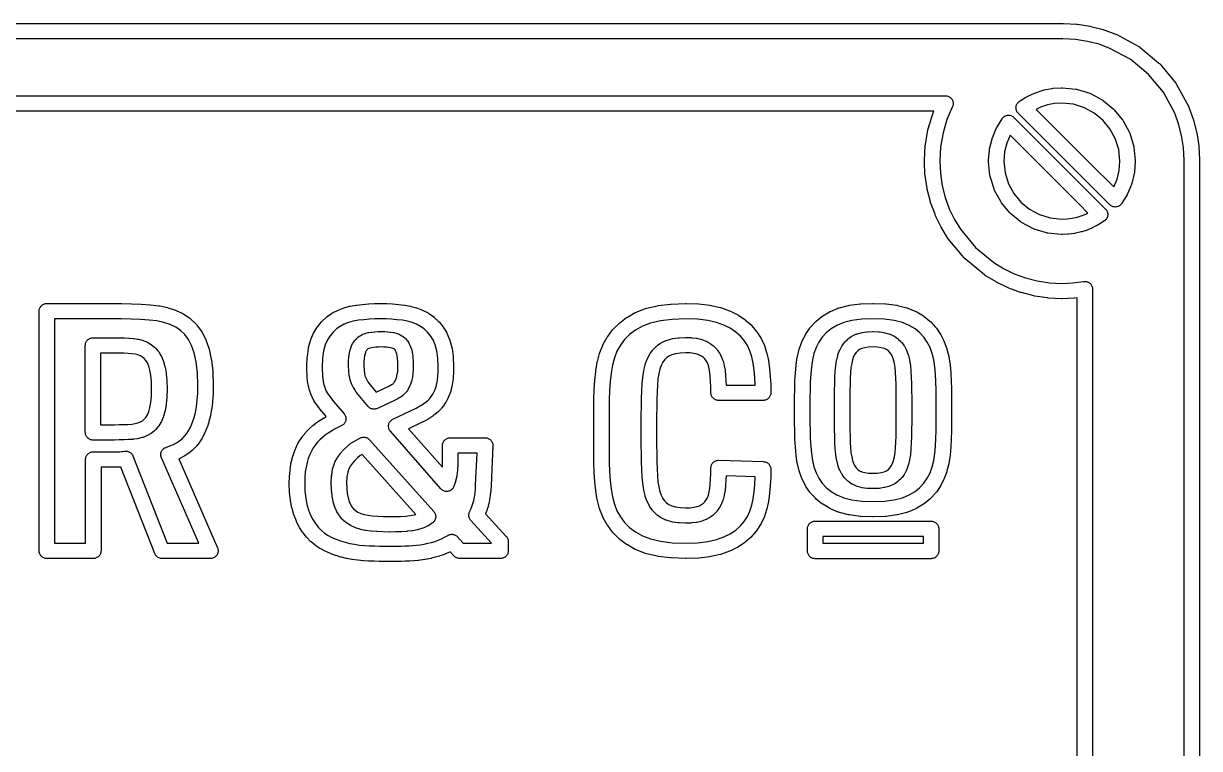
# Model space of a CAD drawing. Header units: millimetres. Extents: x 6 to 94, y 7.6 to 47.4.
# Drawn here: x 63.51 to 94, y 28.66 to 47.45 of the extents above; entities that cross this region are included whole.
import ezdxf

# ---------------------------------------------------------------- set-up
doc = ezdxf.new("R2010")
doc.units = ezdxf.units.MM

msp = doc.modelspace()

# ---------------------------------------------------------------- linework, layer by layer
for points in [[(9.537, 47.446), (90.463, 47.446), (90.473, 47.446), (90.814, 47.429), (90.834, 47.427), (91.166, 47.376), (91.185, 47.372), (91.505, 47.29), (91.505, 47.29), (91.524, 47.284), (91.831, 47.172), (91.857, 47.16), (92.424, 46.852), (92.441, 46.842), (92.456, 46.831), (92.95, 46.423), (92.964, 46.41), (92.977, 46.396), (93.384, 45.902), (93.396, 45.887), (93.406, 45.87), (93.714, 45.303), (93.726, 45.277), (93.838, 44.97), (93.844, 44.951), (93.926, 44.631), (93.93, 44.612), (93.98, 44.28), (93.983, 44.26), (94, 43.919), (94, 43.909), (94, 11.091)], [(93.602, 11.096), (93.602, 43.904), (93.585, 44.23), (93.538, 44.542), (93.46, 44.843), (93.357, 45.126), (93.065, 45.664), (92.682, 46.128), (92.217, 46.511), (91.68, 46.803), (91.396, 46.907), (91.096, 46.984), (90.784, 47.031), (90.458, 47.048), (9.542, 47.048)], [(12.585, 45.574), (87.415, 45.574), (87.435, 45.573), (87.454, 45.57), (87.474, 45.565), (87.492, 45.558), (87.51, 45.55), (87.527, 45.54), (87.542, 45.528), (87.557, 45.515), (87.57, 45.5), (87.582, 45.484), (87.592, 45.467), (87.6, 45.449), (87.606, 45.431), (87.611, 45.412), (87.614, 45.392), (87.614, 45.373), (87.613, 45.353), (87.61, 45.333), (87.605, 45.314), (87.598, 45.296), (87.454, 44.959), (87.351, 44.614), (87.287, 44.254), (87.265, 43.879), (87.282, 43.556), (87.33, 43.241), (87.408, 42.938), (87.514, 42.647), (87.648, 42.37), (87.804, 42.113), (88.194, 41.64), (88.666, 41.25), (88.923, 41.094), (89.2, 40.96), (89.491, 40.854), (89.794, 40.776), (90.109, 40.728), (90.436, 40.711), (90.575, 40.714), (90.716, 40.724), (90.855, 40.739), (90.996, 40.762), (91.015, 40.764), (91.034, 40.764), (91.053, 40.763), (91.072, 40.759), (91.09, 40.754), (91.108, 40.747), (91.125, 40.739), (91.142, 40.729), (91.157, 40.717), (91.171, 40.704), (91.183, 40.689), (91.194, 40.674), (91.204, 40.657), (91.212, 40.64), (91.218, 40.622), (91.223, 40.603), (91.226, 40.584), (91.227, 40.565), (91.227, 14.435)], [(90.828, 14.664), (90.828, 40.336), (90.756, 40.328), (90.747, 40.327), (90.598, 40.317), (90.589, 40.316), (90.437, 40.313), (90.423, 40.313), (90.079, 40.331), (90.059, 40.333), (89.724, 40.384), (89.705, 40.388), (89.382, 40.471), (89.363, 40.477), (89.054, 40.59), (89.036, 40.597), (88.742, 40.739), (88.725, 40.748), (88.447, 40.917), (88.424, 40.934), (87.925, 41.345), (87.911, 41.358), (87.899, 41.372), (87.487, 41.87), (87.471, 41.894), (87.302, 42.171), (87.293, 42.188), (87.151, 42.483), (87.144, 42.501), (87.03, 42.81), (87.024, 42.829), (86.941, 43.152), (86.938, 43.171), (86.886, 43.506), (86.884, 43.526), (86.867, 43.87), (86.867, 43.892), (86.89, 44.288), (86.893, 44.311), (86.961, 44.694), (86.966, 44.717), (87.075, 45.083), (87.083, 45.105), (87.113, 45.175), (12.887, 45.175)]]:
    msp.add_lwpolyline(points)
for points in [[(92.236, 43.274), (92.135, 43.033), (92.128, 43.02), (92.121, 43.006), (91.986, 42.786), (91.975, 42.769), (91.962, 42.754), (91.948, 42.74), (91.932, 42.728), (91.915, 42.717), (91.897, 42.708), (91.879, 42.7), (91.86, 42.695), (91.84, 42.692), (91.82, 42.69), (91.8, 42.691), (91.78, 42.694), (91.761, 42.698), (91.742, 42.705), (91.724, 42.713), (91.706, 42.723), (91.69, 42.735), (91.675, 42.749), (90.887, 43.537), (89.301, 45.122), (89.288, 45.136), (89.277, 45.151), (89.267, 45.168), (89.259, 45.185), (89.252, 45.204), (89.247, 45.222), (89.244, 45.241), (89.243, 45.261), (89.244, 45.28), (89.247, 45.299), (89.251, 45.318), (89.257, 45.336), (89.265, 45.354), (89.275, 45.37), (89.286, 45.386), (89.299, 45.401), (89.313, 45.414), (89.328, 45.426), (89.371, 45.456), (89.377, 45.46), (89.421, 45.488), (89.426, 45.491), (89.471, 45.518), (89.475, 45.521), (89.52, 45.547), (89.535, 45.555), (89.723, 45.643), (89.745, 45.652), (89.945, 45.717), (89.969, 45.724), (90.178, 45.764), (90.203, 45.768), (90.42, 45.782), (90.436, 45.782), (90.453, 45.781), (90.796, 45.746), (90.816, 45.743), (90.835, 45.738), (91.155, 45.639), (91.173, 45.632), (91.191, 45.624), (91.48, 45.467), (91.496, 45.457), (91.512, 45.445), (91.764, 45.237), (91.778, 45.224), (91.791, 45.21), (91.999, 44.958), (92.01, 44.943), (92.02, 44.926), (92.178, 44.637), (92.186, 44.62), (92.193, 44.601), (92.292, 44.282), (92.297, 44.263), (92.3, 44.243), (92.335, 43.9), (92.336, 43.882), (92.335, 43.864), (92.313, 43.593), (92.312, 43.577), (92.308, 43.561), (92.245, 43.304), (92.241, 43.289), (92.236, 43.274)], [(91.906, 44.183), (91.818, 44.464), (91.68, 44.719), (91.496, 44.942), (91.273, 45.126), (91.018, 45.265), (90.736, 45.352), (90.429, 45.383), (90.241, 45.371), (90.057, 45.335), (89.881, 45.277), (89.764, 45.222), (91.168, 43.819), (91.777, 43.21), (91.862, 43.414), (91.918, 43.641), (91.937, 43.878), (91.906, 44.183)], [(91.607, 42.573), (91.614, 42.555), (91.619, 42.536), (91.622, 42.517), (91.623, 42.497), (91.622, 42.478), (91.619, 42.458), (91.614, 42.44), (91.608, 42.421), (91.599, 42.404), (91.589, 42.387), (91.578, 42.371), (91.565, 42.357), (91.551, 42.343), (91.535, 42.332), (91.442, 42.269), (91.431, 42.262), (91.334, 42.205), (91.322, 42.199), (91.221, 42.149), (91.208, 42.143), (91.104, 42.1), (91.089, 42.094), (90.947, 42.048), (90.931, 42.044), (90.784, 42.01), (90.767, 42.007), (90.615, 41.986), (90.597, 41.984), (90.442, 41.977), (90.413, 41.978), (90.07, 42.013), (90.05, 42.016), (90.031, 42.021), (89.712, 42.12), (89.693, 42.127), (89.676, 42.135), (89.387, 42.293), (89.37, 42.303), (89.355, 42.314), (89.103, 42.522), (89.089, 42.535), (89.076, 42.549), (88.868, 42.801), (88.856, 42.817), (88.846, 42.833), (88.689, 43.122), (88.681, 43.14), (88.674, 43.158), (88.575, 43.478), (88.57, 43.497), (88.567, 43.517), (88.532, 43.86), (88.531, 43.878), (88.532, 43.896), (88.553, 44.167), (88.555, 44.183), (88.558, 44.199), (88.622, 44.457), (88.626, 44.471), (88.631, 44.486), (88.732, 44.727), (88.738, 44.741), (88.746, 44.754), (88.881, 44.975), (88.892, 44.991), (88.905, 45.006), (88.919, 45.02), (88.935, 45.033), (88.952, 45.044), (88.969, 45.053), (88.988, 45.06), (89.007, 45.065), (89.027, 45.068), (89.047, 45.07), (89.067, 45.069), (89.087, 45.067), (89.106, 45.062), (89.125, 45.055), (89.143, 45.047), (89.16, 45.037), (89.177, 45.025), (89.191, 45.012), (91.168, 43.034), (91.564, 42.638), (91.577, 42.623), (91.589, 42.607), (91.599, 42.591), (91.607, 42.573)], [(89.187, 43.04), (89.371, 42.817), (89.594, 42.633), (89.849, 42.495), (90.13, 42.407), (90.438, 42.376), (90.57, 42.382), (90.703, 42.4), (90.833, 42.43), (90.959, 42.471), (91.05, 42.509), (91.104, 42.535), (90.887, 42.752), (89.09, 44.55), (89.005, 44.347), (88.949, 44.12), (88.93, 43.882), (88.961, 43.577), (89.048, 43.295), (89.187, 43.04)], [(65.522, 33.779), (65.521, 33.76), (65.518, 33.741), (65.513, 33.722), (65.507, 33.703), (65.498, 33.686), (65.488, 33.669), (65.476, 33.653), (65.463, 33.639), (65.449, 33.626), (65.433, 33.614), (65.416, 33.604), (65.399, 33.595), (65.38, 33.589), (65.361, 33.584), (65.342, 33.581), (65.323, 33.58), (64.117, 33.58), (64.097, 33.581), (64.078, 33.584), (64.059, 33.589), (64.041, 33.595), (64.023, 33.604), (64.006, 33.614), (63.991, 33.626), (63.976, 33.639), (63.963, 33.653), (63.951, 33.669), (63.941, 33.686), (63.933, 33.703), (63.926, 33.722), (63.922, 33.741), (63.919, 33.76), (63.918, 33.779), (63.918, 39.991), (63.919, 40.01), (63.922, 40.03), (63.926, 40.049), (63.933, 40.067), (63.941, 40.085), (63.951, 40.101), (63.963, 40.117), (63.976, 40.132), (63.991, 40.145), (64.006, 40.156), (64.023, 40.166), (64.041, 40.175), (64.059, 40.181), (64.078, 40.186), (64.097, 40.189), (64.117, 40.19), (65.778, 40.19), (65.779, 40.19), (66.051, 40.188), (66.054, 40.188), (66.313, 40.182), (66.316, 40.182), (66.561, 40.172), (66.565, 40.172), (66.797, 40.158), (66.808, 40.157), (67.025, 40.133), (67.044, 40.13), (67.245, 40.087), (67.266, 40.081), (67.451, 40.02), (67.474, 40.011), (67.642, 39.931), (67.655, 39.924), (67.668, 39.916), (67.82, 39.814), (67.833, 39.804), (67.846, 39.792), (67.98, 39.664), (67.991, 39.652), (68.001, 39.639), (68.117, 39.484), (68.132, 39.459), (68.23, 39.277), (68.236, 39.264), (68.242, 39.25), (68.319, 39.034), (68.326, 39.009), (68.382, 38.75), (68.385, 38.73), (68.418, 38.43), (68.419, 38.414), (68.43, 38.072), (68.43, 38.061), (68.426, 37.852), (68.426, 37.843), (68.413, 37.65), (68.412, 37.639), (68.391, 37.462), (68.389, 37.449), (68.36, 37.288), (68.357, 37.276), (68.32, 37.128), (68.316, 37.116), (68.272, 36.98), (68.267, 36.966), (68.216, 36.842), (68.209, 36.827), (68.151, 36.714), (68.142, 36.698), (68.077, 36.597), (68.066, 36.58), (67.994, 36.491), (67.979, 36.474), (67.901, 36.395), (67.884, 36.38), (67.799, 36.312), (67.782, 36.3), (67.691, 36.242), (67.677, 36.233), (67.579, 36.181), (67.565, 36.175), (67.536, 36.162), (68.54, 33.859), (68.547, 33.841), (68.552, 33.822), (68.556, 33.802), (68.557, 33.782), (68.556, 33.763), (68.554, 33.743), (68.549, 33.724), (68.543, 33.705), (68.534, 33.687), (68.524, 33.67), (68.513, 33.654), (68.5, 33.64), (68.485, 33.626), (68.469, 33.614), (68.453, 33.604), (68.435, 33.596), (68.416, 33.589), (68.397, 33.584), (68.378, 33.581), (68.358, 33.58), (67.102, 33.58), (67.082, 33.581), (67.062, 33.584), (67.043, 33.589), (67.024, 33.596), (67.006, 33.605), (66.989, 33.615), (66.974, 33.627), (66.959, 33.64), (66.946, 33.655), (66.934, 33.671), (66.924, 33.689), (66.916, 33.707), (66.036, 35.951), (66.035, 35.951), (66.026, 35.951), (65.976, 35.95), (65.972, 35.949), (65.522, 35.949), (65.522, 33.779)], [(71.188, 37.469), (71.141, 37.531), (71.138, 37.535), (71.095, 37.594), (71.09, 37.601), (71.052, 37.659), (71.045, 37.671), (71.012, 37.729), (71.006, 37.742), (70.978, 37.802), (70.972, 37.815), (70.949, 37.876), (70.944, 37.888), (70.925, 37.95), (70.922, 37.961), (70.906, 38.026), (70.903, 38.036), (70.89, 38.103), (70.888, 38.113), (70.878, 38.182), (70.877, 38.19), (70.87, 38.264), (70.869, 38.272), (70.864, 38.353), (70.864, 38.359), (70.861, 38.448), (70.86, 38.453), (70.859, 38.55), (70.86, 38.561), (70.869, 38.797), (70.871, 38.816), (70.9, 39.026), (70.905, 39.05), (70.954, 39.233), (70.958, 39.247), (70.964, 39.261), (71.032, 39.417), (71.046, 39.443), (71.129, 39.577), (71.144, 39.597), (71.238, 39.713), (71.257, 39.733), (71.362, 39.831), (71.385, 39.849), (71.501, 39.931), (71.523, 39.944), (71.649, 40.009), (71.668, 40.018), (71.803, 40.071), (71.822, 40.077), (71.964, 40.117), (71.983, 40.121), (72.133, 40.147), (72.145, 40.149), (72.298, 40.166), (72.304, 40.167), (72.456, 40.179), (72.462, 40.18), (72.612, 40.187), (72.618, 40.187), (72.767, 40.19), (72.773, 40.19), (72.921, 40.187), (72.928, 40.187), (73.076, 40.18), (73.083, 40.179), (73.231, 40.167), (73.238, 40.166), (73.387, 40.149), (73.4, 40.147), (73.546, 40.121), (73.565, 40.116), (73.704, 40.077), (73.723, 40.071), (73.856, 40.018), (73.875, 40.009), (74.001, 39.944), (74.022, 39.931), (74.139, 39.849), (74.161, 39.831), (74.266, 39.733), (74.285, 39.713), (74.38, 39.597), (74.394, 39.577), (74.478, 39.443), (74.491, 39.417), (74.559, 39.261), (74.565, 39.247), (74.569, 39.233), (74.618, 39.05), (74.623, 39.026), (74.652, 38.816), (74.654, 38.797), (74.664, 38.561), (74.664, 38.549), (74.661, 38.413), (74.661, 38.405), (74.653, 38.28), (74.652, 38.27), (74.639, 38.156), (74.637, 38.144), (74.619, 38.04), (74.616, 38.026), (74.592, 37.931), (74.587, 37.916), (74.558, 37.827), (74.552, 37.811), (74.516, 37.729), (74.508, 37.713), (74.467, 37.637), (74.457, 37.622), (74.411, 37.552), (74.401, 37.538), (74.349, 37.474), (74.338, 37.461), (74.282, 37.402), (74.269, 37.39), (74.208, 37.337), (74.197, 37.328), (74.131, 37.278), (74.122, 37.272), (74.051, 37.224), (74.043, 37.219), (73.967, 37.173), (73.959, 37.168), (73.877, 37.124), (73.867, 37.119), (73.498, 36.942), (74.371, 35.946), (74.375, 36.039), (74.375, 36.509), (74.376, 36.529), (74.379, 36.548), (74.384, 36.567), (74.39, 36.585), (74.399, 36.603), (74.409, 36.62), (74.42, 36.635), (74.434, 36.65), (74.448, 36.663), (74.464, 36.675), (74.48, 36.685), (74.498, 36.693), (74.517, 36.7), (74.535, 36.704), (74.555, 36.707), (74.574, 36.708), (75.485, 36.708), (75.504, 36.707), (75.523, 36.705), (75.541, 36.7), (75.559, 36.694), (75.576, 36.686), (75.593, 36.676), (75.608, 36.665), (75.622, 36.653), (75.635, 36.639), (75.647, 36.624), (75.657, 36.608), (75.666, 36.592), (75.673, 36.574), (75.678, 36.556), (75.682, 36.537), (75.684, 36.518), (75.684, 36.499), (75.633, 35.473), (75.633, 35.472), (75.627, 35.349), (75.626, 35.34), (75.614, 35.225), (75.613, 35.215), (75.597, 35.109), (75.595, 35.097), (75.574, 34.999), (75.572, 34.988), (75.547, 34.896), (75.543, 34.886), (75.515, 34.799), (75.511, 34.788), (75.492, 34.74), (76.028, 34.152), (76.04, 34.138), (76.05, 34.123), (76.059, 34.107), (76.067, 34.09), (76.073, 34.073), (76.077, 34.055), (76.079, 34.037), (76.08, 34.018), (76.08, 33.782), (76.079, 33.762), (76.076, 33.743), (76.072, 33.724), (76.065, 33.705), (76.057, 33.688), (76.047, 33.671), (76.035, 33.655), (76.022, 33.641), (76.007, 33.628), (75.992, 33.616), (75.975, 33.606), (75.957, 33.598), (75.939, 33.591), (75.92, 33.586), (75.901, 33.583), (75.881, 33.582), (74.819, 33.582), (74.8, 33.583), (74.782, 33.586), (74.764, 33.59), (74.746, 33.596), (74.729, 33.604), (74.713, 33.613), (74.697, 33.624), (74.683, 33.636), (74.67, 33.649), (74.575, 33.757), (74.525, 33.731), (74.512, 33.726), (74.417, 33.685), (74.404, 33.68), (74.307, 33.646), (74.296, 33.643), (74.197, 33.614), (74.189, 33.612), (74.087, 33.587), (74.08, 33.585), (73.977, 33.564), (73.969, 33.563), (73.865, 33.546), (73.858, 33.545), (73.752, 33.531), (73.746, 33.53), (73.64, 33.52), (73.634, 33.519), (73.527, 33.512), (73.521, 33.512), (73.414, 33.508), (73.41, 33.508), (73.303, 33.506), (73.302, 33.506), (73.197, 33.505), (73.196, 33.505), (73.093, 33.504), (73.092, 33.504), (72.99, 33.504), (72.988, 33.504), (72.864, 33.504), (72.863, 33.504), (72.735, 33.506), (72.733, 33.506), (72.602, 33.509), (72.6, 33.509), (72.465, 33.512), (72.46, 33.513), (72.323, 33.52), (72.315, 33.521), (72.179, 33.534), (72.17, 33.535), (72.036, 33.555), (72.027, 33.556), (71.894, 33.582), (71.884, 33.584), (71.753, 33.615), (71.743, 33.618), (71.615, 33.657), (71.604, 33.66), (71.48, 33.705), (71.469, 33.709), (71.348, 33.76), (71.333, 33.767), (71.217, 33.828), (71.198, 33.839), (71.089, 33.912), (71.072, 33.925), (70.97, 34.01), (70.955, 34.024), (70.861, 34.121), (70.847, 34.136), (70.761, 34.246), (70.749, 34.262), (70.672, 34.384), (70.663, 34.401), (70.594, 34.535), (70.587, 34.551), (70.528, 34.698), (70.522, 34.716), (70.474, 34.878), (70.469, 34.898), (70.435, 35.077), (70.433, 35.094), (70.412, 35.291), (70.411, 35.306), (70.404, 35.52), (70.404, 35.532), (70.408, 35.697), (70.409, 35.708), (70.422, 35.862), (70.423, 35.875), (70.444, 36.017), (70.447, 36.032), (70.476, 36.163), (70.48, 36.177), (70.517, 36.298), (70.522, 36.311), (70.565, 36.424), (70.571, 36.438), (70.62, 36.542), (70.628, 36.557), (70.684, 36.653), (70.693, 36.666), (70.754, 36.755), (70.763, 36.767), (70.83, 36.85), (70.841, 36.861), (70.913, 36.937), (70.924, 36.948), (71.002, 37.017), (71.011, 37.025), (71.093, 37.089), (71.1, 37.095), (71.185, 37.155), (71.192, 37.16), (71.28, 37.218), (71.287, 37.222), (71.357, 37.264), (71.304, 37.326), (71.301, 37.329), (71.245, 37.398), (71.242, 37.401), (71.19, 37.466), (71.188, 37.469)], [(79.962, 35.572), (79.984, 35.436), (80.012, 35.319), (80.047, 35.22), (80.087, 35.14), (80.133, 35.075), (80.186, 35.022), (80.246, 34.979), (80.32, 34.944), (80.416, 34.917), (80.537, 34.899), (80.682, 34.893), (80.794, 34.897), (80.892, 34.909), (80.974, 34.927), (81.04, 34.95), (81.094, 34.978), (81.139, 35.011), (81.178, 35.05), (81.211, 35.097), (81.242, 35.154), (81.268, 35.224), (81.29, 35.306), (81.306, 35.402), (81.318, 35.515), (81.327, 35.641), (81.332, 35.778), (81.334, 35.93), (81.335, 35.95), (81.338, 35.969), (81.343, 35.988), (81.35, 36.007), (81.359, 36.024), (81.369, 36.041), (81.381, 36.057), (81.395, 36.071), (81.41, 36.084), (81.426, 36.096), (81.443, 36.105), (81.461, 36.113), (81.48, 36.12), (81.499, 36.124), (81.519, 36.126), (81.539, 36.127), (82.694, 36.092), (82.713, 36.09), (82.732, 36.087), (82.751, 36.082), (82.769, 36.075), (82.786, 36.066), (82.803, 36.056), (82.818, 36.044), (82.832, 36.03), (82.845, 36.016), (82.856, 36), (82.865, 35.983), (82.873, 35.965), (82.88, 35.947), (82.884, 35.928), (82.886, 35.909), (82.887, 35.889), (82.883, 35.684), (82.883, 35.677), (82.872, 35.475), (82.871, 35.468), (82.853, 35.27), (82.852, 35.263), (82.826, 35.069), (82.824, 35.054), (82.785, 34.868), (82.779, 34.846), (82.721, 34.672), (82.712, 34.65), (82.635, 34.487), (82.623, 34.465), (82.527, 34.315), (82.511, 34.293), (82.394, 34.156), (82.374, 34.135), (82.233, 34.012), (82.213, 33.996), (82.049, 33.886), (82.029, 33.874), (81.843, 33.779), (81.819, 33.769), (81.604, 33.692), (81.579, 33.685), (81.329, 33.629), (81.309, 33.626), (81.024, 33.593), (81.008, 33.592), (80.688, 33.58), (80.674, 33.58), (80.307, 33.594), (80.29, 33.595), (79.967, 33.635), (79.945, 33.638), (79.664, 33.705), (79.638, 33.713), (79.399, 33.805), (79.374, 33.817), (79.17, 33.931), (79.149, 33.945), (78.972, 34.077), (78.95, 34.095), (78.801, 34.244), (78.79, 34.255), (78.781, 34.267), (78.658, 34.433), (78.643, 34.456), (78.544, 34.637), (78.534, 34.659), (78.456, 34.854), (78.449, 34.875), (78.392, 35.084), (78.387, 35.105), (78.351, 35.326), (78.35, 35.339), (78.328, 35.57), (78.327, 35.576), (78.311, 35.813), (78.311, 35.818), (78.302, 36.06), (78.302, 36.066), (78.298, 36.313), (78.298, 36.316), (78.298, 37.454), (78.298, 37.457), (78.302, 37.704), (78.302, 37.71), (78.311, 37.952), (78.311, 37.957), (78.327, 38.194), (78.328, 38.2), (78.35, 38.431), (78.351, 38.444), (78.387, 38.666), (78.392, 38.686), (78.449, 38.895), (78.456, 38.916), (78.534, 39.111), (78.544, 39.133), (78.643, 39.314), (78.658, 39.337), (78.781, 39.503), (78.79, 39.515), (78.801, 39.526), (78.951, 39.675), (78.972, 39.693), (79.149, 39.825), (79.17, 39.839), (79.374, 39.953), (79.399, 39.965), (79.638, 40.057), (79.664, 40.066), (79.945, 40.132), (79.967, 40.135), (80.29, 40.175), (80.307, 40.176), (80.674, 40.19), (80.688, 40.19), (81.008, 40.179), (81.024, 40.177), (81.309, 40.144), (81.329, 40.141), (81.579, 40.086), (81.604, 40.079), (81.819, 40.001), (81.843, 39.991), (82.029, 39.896), (82.049, 39.884), (82.213, 39.774), (82.233, 39.758), (82.374, 39.635), (82.394, 39.615), (82.511, 39.477), (82.527, 39.455), (82.623, 39.305), (82.635, 39.283), (82.712, 39.12), (82.721, 39.098), (82.779, 38.924), (82.785, 38.902), (82.824, 38.716), (82.826, 38.701), (82.852, 38.507), (82.853, 38.5), (82.871, 38.302), (82.872, 38.295), (82.883, 38.093), (82.883, 38.086), (82.887, 37.881), (82.886, 37.861), (82.884, 37.841), (82.879, 37.822), (82.873, 37.803), (82.865, 37.785), (82.855, 37.768), (82.843, 37.752), (82.83, 37.738), (82.815, 37.724), (82.8, 37.712), (82.783, 37.702), (82.765, 37.694), (82.746, 37.687), (82.727, 37.682), (82.708, 37.679), (82.688, 37.678), (81.533, 37.678), (81.513, 37.679), (81.494, 37.682), (81.475, 37.687), (81.457, 37.693), (81.44, 37.701), (81.423, 37.711), (81.407, 37.723), (81.393, 37.736), (81.38, 37.75), (81.368, 37.765), (81.358, 37.782), (81.35, 37.799), (81.343, 37.817), (81.338, 37.836), (81.335, 37.855), (81.334, 37.875), (81.332, 38.026), (81.327, 38.164), (81.318, 38.29), (81.306, 38.402), (81.29, 38.499), (81.268, 38.581), (81.242, 38.651), (81.211, 38.708), (81.178, 38.754), (81.139, 38.793), (81.094, 38.826), (81.04, 38.854), (80.974, 38.878), (80.892, 38.896), (80.794, 38.908), (80.682, 38.912), (80.537, 38.905), (80.416, 38.888), (80.32, 38.861), (80.246, 38.826), (80.186, 38.783), (80.133, 38.73), (80.087, 38.665), (80.047, 38.585), (80.012, 38.486), (79.984, 38.368), (79.962, 38.233), (79.948, 38.079), (79.939, 37.904), (79.933, 37.712), (79.929, 37.505), (79.927, 37.281), (79.927, 36.523), (79.929, 36.3), (79.933, 36.092), (79.939, 35.9), (79.948, 35.726), (79.962, 35.572)], [(87.571, 37.967), (87.571, 37.962), (87.574, 37.752), (87.574, 37.75), (87.574, 37.104), (87.574, 37.102), (87.571, 36.891), (87.571, 36.887), (87.564, 36.679), (87.564, 36.674), (87.551, 36.469), (87.551, 36.464), (87.534, 36.262), (87.533, 36.25), (87.504, 36.055), (87.5, 36.035), (87.454, 35.85), (87.448, 35.83), (87.384, 35.656), (87.375, 35.636), (87.294, 35.473), (87.28, 35.45), (87.178, 35.299), (87.169, 35.287), (87.159, 35.276), (87.034, 35.141), (87.013, 35.121), (86.864, 35.001), (86.842, 34.986), (86.669, 34.882), (86.657, 34.875), (86.643, 34.869), (86.441, 34.784), (86.427, 34.779), (86.413, 34.774), (86.174, 34.714), (86.151, 34.71), (85.876, 34.673), (85.858, 34.672), (85.546, 34.66), (85.531, 34.66), (85.219, 34.672), (85.201, 34.673), (84.926, 34.71), (84.903, 34.714), (84.664, 34.774), (84.65, 34.779), (84.636, 34.784), (84.434, 34.869), (84.42, 34.875), (84.407, 34.882), (84.235, 34.986), (84.213, 35.001), (84.064, 35.121), (84.043, 35.141), (83.917, 35.276), (83.908, 35.287), (83.899, 35.299), (83.796, 35.45), (83.783, 35.473), (83.701, 35.636), (83.693, 35.656), (83.629, 35.83), (83.623, 35.85), (83.576, 36.035), (83.573, 36.055), (83.544, 36.25), (83.543, 36.262), (83.526, 36.464), (83.525, 36.469), (83.513, 36.674), (83.513, 36.679), (83.506, 36.887), (83.506, 36.891), (83.503, 37.102), (83.503, 37.104), (83.503, 37.75), (83.503, 37.752), (83.506, 37.962), (83.506, 37.967), (83.513, 38.174), (83.513, 38.179), (83.525, 38.384), (83.526, 38.389), (83.543, 38.591), (83.544, 38.603), (83.573, 38.799), (83.576, 38.818), (83.623, 39.003), (83.629, 39.023), (83.693, 39.197), (83.701, 39.218), (83.783, 39.381), (83.796, 39.404), (83.899, 39.554), (83.908, 39.566), (83.917, 39.578), (84.043, 39.713), (84.064, 39.732), (84.213, 39.852), (84.235, 39.867), (84.407, 39.971), (84.42, 39.979), (84.434, 39.985), (84.636, 40.07), (84.65, 40.075), (84.664, 40.079), (84.903, 40.139), (84.926, 40.144), (85.201, 40.18), (85.219, 40.182), (85.531, 40.194), (85.546, 40.194), (85.858, 40.182), (85.876, 40.18), (86.151, 40.144), (86.174, 40.139), (86.413, 40.079), (86.427, 40.075), (86.441, 40.07), (86.643, 39.985), (86.657, 39.979), (86.669, 39.971), (86.842, 39.867), (86.864, 39.852), (87.013, 39.732), (87.034, 39.713), (87.159, 39.578), (87.169, 39.566), (87.178, 39.554), (87.28, 39.404), (87.294, 39.381), (87.375, 39.218), (87.384, 39.197), (87.448, 39.023), (87.454, 39.003), (87.5, 38.818), (87.504, 38.799), (87.533, 38.603), (87.534, 38.591), (87.551, 38.389), (87.551, 38.384), (87.564, 38.179), (87.564, 38.174), (87.571, 37.967)], [(67.896, 37.11), (67.935, 37.232), (67.969, 37.367), (67.996, 37.515), (68.016, 37.681), (68.028, 37.864), (68.032, 38.064), (68.022, 38.394), (67.99, 38.677), (67.94, 38.912), (67.872, 39.102), (67.788, 39.258), (67.691, 39.388), (67.582, 39.494), (67.458, 39.578), (67.314, 39.646), (67.151, 39.7), (66.971, 39.738), (66.768, 39.761), (66.544, 39.774), (66.302, 39.784), (66.047, 39.79), (65.777, 39.792), (64.316, 39.792), (64.316, 33.979), (65.123, 33.979), (65.123, 36.149), (65.124, 36.168), (65.127, 36.187), (65.132, 36.206), (65.139, 36.225), (65.147, 36.242), (65.157, 36.259), (65.169, 36.275), (65.182, 36.289), (65.196, 36.302), (65.212, 36.314), (65.229, 36.324), (65.246, 36.333), (65.265, 36.339), (65.284, 36.344), (65.303, 36.347), (65.323, 36.348), (65.97, 36.348), (66.013, 36.349), (66.053, 36.351), (66.091, 36.356), (66.133, 36.363), (66.152, 36.365), (66.172, 36.365), (66.191, 36.364), (66.21, 36.36), (66.229, 36.355), (66.247, 36.348), (66.264, 36.339), (66.28, 36.329), (66.296, 36.317), (66.31, 36.304), (66.322, 36.289), (66.334, 36.273), (66.343, 36.257), (66.351, 36.239), (67.237, 33.979), (68.054, 33.979), (67.088, 36.193), (67.081, 36.211), (67.076, 36.23), (67.073, 36.249), (67.071, 36.268), (67.072, 36.287), (67.074, 36.306), (67.078, 36.325), (67.084, 36.343), (67.092, 36.361), (67.101, 36.378), (67.112, 36.394), (67.125, 36.408), (67.138, 36.422), (67.153, 36.434), (67.17, 36.445), (67.187, 36.453), (67.204, 36.461), (67.308, 36.497), (67.399, 36.536), (67.483, 36.581), (67.559, 36.63), (67.627, 36.684), (67.689, 36.747), (67.747, 36.82), (67.801, 36.905), (67.851, 37.001), (67.896, 37.11)], [(74.773, 36.31), (74.773, 36.035), (74.773, 36.027), (74.767, 35.883), (74.766, 35.866), (74.749, 35.731), (74.745, 35.712), (74.716, 35.587), (74.71, 35.566), (74.669, 35.452), (74.662, 35.433), (74.653, 35.416), (74.642, 35.399), (74.629, 35.384), (74.615, 35.37), (74.6, 35.358), (74.583, 35.347), (74.566, 35.338), (74.548, 35.33), (74.529, 35.325), (74.509, 35.321), (74.49, 35.319), (74.47, 35.319), (74.45, 35.321), (74.431, 35.325), (74.412, 35.331), (74.394, 35.339), (74.377, 35.349), (74.361, 35.36), (74.346, 35.373), (74.332, 35.387), (73.025, 36.878), (73.013, 36.893), (73.002, 36.909), (72.994, 36.926), (72.986, 36.944), (72.981, 36.963), (72.977, 36.982), (72.976, 37.001), (72.976, 37.02), (72.978, 37.04), (72.982, 37.058), (72.988, 37.077), (72.995, 37.095), (73.004, 37.112), (73.015, 37.128), (73.027, 37.143), (73.041, 37.156), (73.056, 37.169), (73.072, 37.179), (73.089, 37.189), (73.691, 37.476), (73.764, 37.516), (73.833, 37.557), (73.895, 37.599), (73.951, 37.642), (74, 37.684), (74.044, 37.73), (74.085, 37.781), (74.121, 37.836), (74.154, 37.896), (74.183, 37.962), (74.207, 38.035), (74.228, 38.116), (74.244, 38.207), (74.256, 38.31), (74.263, 38.426), (74.266, 38.55), (74.256, 38.771), (74.23, 38.959), (74.188, 39.115), (74.132, 39.244), (74.063, 39.355), (73.985, 39.451), (73.9, 39.531), (73.805, 39.596), (73.699, 39.652), (73.586, 39.697), (73.466, 39.731), (73.335, 39.754), (73.195, 39.77), (73.053, 39.782), (72.911, 39.789), (72.77, 39.792), (72.628, 39.789), (72.485, 39.782), (72.34, 39.77), (72.196, 39.754), (72.061, 39.731), (71.938, 39.696), (71.824, 39.651), (71.718, 39.596), (71.624, 39.531), (71.538, 39.451), (71.46, 39.355), (71.391, 39.244), (71.335, 39.115), (71.293, 38.959), (71.267, 38.771), (71.258, 38.549), (71.259, 38.46), (71.262, 38.376), (71.266, 38.301), (71.273, 38.235), (71.282, 38.175), (71.293, 38.118), (71.307, 38.064), (71.323, 38.013), (71.341, 37.965), (71.363, 37.918), (71.389, 37.871), (71.421, 37.823), (71.459, 37.77), (71.503, 37.712), (71.553, 37.65), (71.607, 37.585), (71.825, 37.332), (71.836, 37.317), (71.847, 37.301), (71.855, 37.284), (71.862, 37.266), (71.868, 37.248), (71.871, 37.229), (71.873, 37.21), (71.873, 37.191), (71.871, 37.172), (71.867, 37.153), (71.861, 37.135), (71.854, 37.117), (71.845, 37.101), (71.835, 37.085), (71.823, 37.07), (71.81, 37.056), (71.795, 37.044), (71.779, 37.033), (71.763, 37.024), (71.576, 36.931), (71.494, 36.882), (71.413, 36.829), (71.336, 36.773), (71.262, 36.716), (71.195, 36.656), (71.134, 36.592), (71.077, 36.522), (71.024, 36.446), (70.977, 36.364), (70.934, 36.274), (70.896, 36.175), (70.863, 36.068), (70.837, 35.951), (70.818, 35.823), (70.806, 35.681), (70.802, 35.527), (70.809, 35.325), (70.828, 35.144), (70.859, 34.982), (70.901, 34.838), (70.954, 34.708), (71.014, 34.589), (71.08, 34.484), (71.154, 34.391), (71.234, 34.309), (71.319, 34.237), (71.411, 34.176), (71.51, 34.124), (71.62, 34.078), (71.734, 34.036), (71.852, 34.001), (71.973, 33.972), (72.097, 33.948), (72.223, 33.93), (72.349, 33.917), (72.479, 33.91), (72.611, 33.907), (72.741, 33.904), (72.867, 33.902), (72.989, 33.902), (73.09, 33.902), (73.193, 33.903), (73.297, 33.904), (73.401, 33.906), (73.504, 33.91), (73.604, 33.916), (73.704, 33.926), (73.803, 33.939), (73.901, 33.955), (73.996, 33.975), (74.09, 33.998), (74.181, 34.024), (74.267, 34.054), (74.35, 34.089), (74.43, 34.13), (74.514, 34.18), (74.532, 34.19), (74.55, 34.197), (74.569, 34.203), (74.588, 34.207), (74.608, 34.208), (74.627, 34.208), (74.647, 34.206), (74.666, 34.202), (74.685, 34.197), (74.703, 34.189), (74.72, 34.179), (74.737, 34.168), (74.752, 34.156), (74.765, 34.142), (74.908, 33.981), (75.646, 33.981), (75.11, 34.568), (75.098, 34.583), (75.087, 34.6), (75.078, 34.617), (75.07, 34.635), (75.064, 34.653), (75.06, 34.673), (75.058, 34.692), (75.058, 34.712), (75.06, 34.731), (75.064, 34.75), (75.07, 34.769), (75.077, 34.787), (75.11, 34.858), (75.138, 34.929), (75.164, 35.006), (75.186, 35.087), (75.204, 35.174), (75.219, 35.27), (75.229, 35.375), (75.235, 35.493), (75.276, 36.31), (74.773, 36.31)], [(79.541, 37.923), (79.551, 38.103), (79.551, 38.111), (79.566, 38.276), (79.568, 38.289), (79.592, 38.439), (79.595, 38.455), (79.628, 38.59), (79.633, 38.608), (79.675, 38.728), (79.685, 38.751), (79.738, 38.856), (79.745, 38.87), (79.753, 38.882), (79.818, 38.974), (79.828, 38.987), (79.839, 38.999), (79.916, 39.076), (79.928, 39.087), (79.942, 39.098), (80.03, 39.161), (80.045, 39.171), (80.061, 39.179), (80.166, 39.228), (80.181, 39.234), (80.196, 39.239), (80.32, 39.274), (80.346, 39.28), (80.489, 39.301), (80.509, 39.303), (80.673, 39.31), (80.688, 39.31), (80.817, 39.305), (80.833, 39.304), (80.949, 39.29), (80.969, 39.287), (81.072, 39.264), (81.095, 39.257), (81.186, 39.225), (81.212, 39.214), (81.291, 39.172), (81.304, 39.165), (81.317, 39.157), (81.387, 39.105), (81.399, 39.096), (81.41, 39.085), (81.471, 39.024), (81.481, 39.013), (81.491, 39.001), (81.542, 38.93), (81.557, 38.906), (81.6, 38.825), (81.61, 38.803), (81.644, 38.712), (81.65, 38.692), (81.677, 38.591), (81.681, 38.574), (81.7, 38.462), (81.701, 38.45), (81.714, 38.328), (81.715, 38.321), (81.724, 38.189), (81.724, 38.182), (81.728, 38.076), (82.485, 38.076), (82.475, 38.269), (82.457, 38.459), (82.433, 38.641), (82.397, 38.809), (82.347, 38.961), (82.28, 39.101), (82.199, 39.229), (82.1, 39.346), (81.98, 39.451), (81.837, 39.547), (81.673, 39.631), (81.481, 39.7), (81.253, 39.75), (80.986, 39.781), (80.681, 39.792), (80.33, 39.779), (80.026, 39.742), (79.769, 39.681), (79.556, 39.599), (79.376, 39.498), (79.221, 39.382), (79.092, 39.254), (78.986, 39.111), (78.899, 38.952), (78.83, 38.779), (78.779, 38.592), (78.746, 38.387), (78.724, 38.165), (78.709, 37.933), (78.7, 37.697), (78.697, 37.453), (78.697, 36.317), (78.7, 36.073), (78.709, 35.837), (78.724, 35.606), (78.746, 35.383), (78.779, 35.178), (78.83, 34.991), (78.899, 34.818), (78.986, 34.659), (79.092, 34.516), (79.221, 34.388), (79.376, 34.272), (79.556, 34.171), (79.769, 34.089), (80.026, 34.029), (80.33, 33.991), (80.681, 33.979), (80.986, 33.989), (81.253, 34.02), (81.481, 34.071), (81.673, 34.139), (81.837, 34.224), (81.98, 34.319), (82.1, 34.424), (82.199, 34.541), (82.28, 34.669), (82.347, 34.809), (82.397, 34.961), (82.433, 35.129), (82.457, 35.311), (82.475, 35.501), (82.485, 35.695), (82.485, 35.7), (81.728, 35.722), (81.724, 35.622), (81.724, 35.616), (81.715, 35.483), (81.714, 35.476), (81.701, 35.354), (81.7, 35.342), (81.681, 35.231), (81.677, 35.213), (81.65, 35.112), (81.644, 35.092), (81.61, 35.001), (81.6, 34.979), (81.557, 34.899), (81.542, 34.875), (81.491, 34.804), (81.482, 34.792), (81.471, 34.78), (81.41, 34.719), (81.399, 34.709), (81.387, 34.699), (81.317, 34.648), (81.304, 34.64), (81.291, 34.632), (81.212, 34.591), (81.186, 34.58), (81.095, 34.547), (81.072, 34.541), (80.969, 34.518), (80.949, 34.514), (80.833, 34.501), (80.817, 34.499), (80.688, 34.495), (80.673, 34.495), (80.509, 34.502), (80.489, 34.504), (80.346, 34.525), (80.32, 34.53), (80.196, 34.565), (80.181, 34.57), (80.166, 34.577), (80.061, 34.626), (80.045, 34.634), (80.03, 34.644), (79.942, 34.707), (79.928, 34.717), (79.916, 34.729), (79.839, 34.806), (79.828, 34.818), (79.818, 34.831), (79.753, 34.922), (79.745, 34.935), (79.738, 34.948), (79.685, 35.054), (79.675, 35.077), (79.633, 35.196), (79.628, 35.215), (79.595, 35.35), (79.592, 35.366), (79.568, 35.515), (79.566, 35.529), (79.551, 35.694), (79.551, 35.702), (79.541, 35.882), (79.541, 35.885), (79.535, 36.08), (79.535, 36.083), (79.531, 36.294), (79.531, 36.296), (79.529, 36.522), (79.529, 36.523), (79.529, 37.282), (79.529, 37.283), (79.531, 37.508), (79.531, 37.511), (79.535, 37.721), (79.535, 37.724), (79.541, 37.919), (79.541, 37.923)], [(86.752, 39.431), (86.625, 39.533), (86.476, 39.623), (86.301, 39.697), (86.087, 39.751), (85.833, 39.784), (85.538, 39.796), (85.244, 39.784), (84.989, 39.751), (84.776, 39.697), (84.601, 39.623), (84.452, 39.533), (84.325, 39.431), (84.219, 39.318), (84.133, 39.191), (84.063, 39.05), (84.006, 38.896), (83.965, 38.731), (83.939, 38.552), (83.923, 38.358), (83.911, 38.158), (83.904, 37.955), (83.901, 37.748), (83.901, 37.105), (83.904, 36.898), (83.911, 36.695), (83.923, 36.495), (83.939, 36.302), (83.965, 36.122), (84.006, 35.957), (84.063, 35.804), (84.133, 35.662), (84.219, 35.536), (84.325, 35.423), (84.452, 35.32), (84.601, 35.23), (84.776, 35.157), (84.989, 35.103), (85.244, 35.069), (85.538, 35.058), (85.833, 35.069), (86.087, 35.103), (86.301, 35.157), (86.476, 35.23), (86.625, 35.32), (86.752, 35.423), (86.858, 35.536), (86.944, 35.662), (87.014, 35.804), (87.071, 35.957), (87.112, 36.122), (87.138, 36.302), (87.154, 36.495), (87.166, 36.695), (87.173, 36.898), (87.175, 37.105), (87.175, 37.748), (87.173, 37.955), (87.166, 38.158), (87.154, 38.358), (87.138, 38.552), (87.112, 38.731), (87.071, 38.896), (87.014, 39.05), (86.944, 39.191), (86.858, 39.317), (86.752, 39.431)], [(72.101, 39.235), (72.112, 39.247), (72.15, 39.286), (72.161, 39.298), (72.174, 39.308), (72.217, 39.34), (72.241, 39.356), (72.289, 39.382), (72.314, 39.393), (72.367, 39.413), (72.391, 39.421), (72.45, 39.435), (72.467, 39.438), (72.531, 39.447), (72.541, 39.449), (72.61, 39.455), (72.619, 39.456), (72.695, 39.46), (72.702, 39.46), (72.784, 39.462), (72.79, 39.462), (72.868, 39.46), (72.876, 39.46), (72.949, 39.456), (72.957, 39.455), (73.026, 39.449), (73.035, 39.447), (73.099, 39.438), (73.116, 39.434), (73.174, 39.42), (73.199, 39.413), (73.251, 39.393), (73.277, 39.381), (73.324, 39.355), (73.337, 39.347), (73.349, 39.338), (73.39, 39.305), (73.403, 39.295), (73.415, 39.283), (73.451, 39.243), (73.461, 39.231), (73.47, 39.218), (73.501, 39.171), (73.514, 39.147), (73.54, 39.091), (73.549, 39.07), (73.57, 39.006), (73.576, 38.986), (73.592, 38.912), (73.595, 38.895), (73.607, 38.808), (73.608, 38.796), (73.615, 38.696), (73.616, 38.686), (73.618, 38.574), (73.618, 38.565), (73.616, 38.473), (73.616, 38.463), (73.609, 38.379), (73.608, 38.367), (73.597, 38.292), (73.595, 38.277), (73.58, 38.211), (73.576, 38.196), (73.558, 38.137), (73.554, 38.125), (73.534, 38.072), (73.528, 38.059), (73.506, 38.011), (73.498, 37.996), (73.474, 37.953), (73.464, 37.938), (73.438, 37.901), (73.426, 37.885), (73.398, 37.853), (73.383, 37.838), (73.354, 37.81), (73.335, 37.795), (73.304, 37.773), (73.29, 37.764), (73.259, 37.745), (73.253, 37.741), (73.222, 37.724), (73.216, 37.721), (73.186, 37.705), (73.179, 37.702), (73.15, 37.688), (72.687, 37.469), (72.668, 37.462), (72.649, 37.456), (72.629, 37.452), (72.609, 37.45), (72.589, 37.45), (72.569, 37.453), (72.55, 37.457), (72.531, 37.463), (72.512, 37.471), (72.495, 37.481), (72.479, 37.492), (72.464, 37.506), (72.45, 37.52), (72.189, 37.827), (72.179, 37.84), (72.145, 37.886), (72.138, 37.896), (72.105, 37.949), (72.1, 37.957), (72.066, 38.016), (72.062, 38.023), (72.028, 38.088), (72.02, 38.107), (71.99, 38.182), (71.982, 38.21), (71.961, 38.3), (71.957, 38.321), (71.944, 38.426), (71.943, 38.443), (71.939, 38.563), (71.939, 38.574), (71.941, 38.686), (71.942, 38.696), (71.949, 38.796), (71.95, 38.808), (71.962, 38.895), (71.965, 38.912), (71.981, 38.986), (71.987, 39.006), (72.009, 39.07), (72.018, 39.093), (72.045, 39.149), (72.059, 39.174), (72.091, 39.221), (72.101, 39.235)], [(86.534, 36.742), (86.529, 36.58), (86.528, 36.576), (86.521, 36.426), (86.52, 36.418), (86.507, 36.281), (86.506, 36.268), (86.486, 36.143), (86.482, 36.127), (86.455, 36.015), (86.449, 35.996), (86.414, 35.897), (86.404, 35.873), (86.359, 35.786), (86.352, 35.772), (86.343, 35.759), (86.288, 35.683), (86.278, 35.67), (86.266, 35.658), (86.2, 35.594), (86.188, 35.582), (86.174, 35.572), (86.098, 35.519), (86.083, 35.51), (86.068, 35.502), (85.979, 35.462), (85.964, 35.456), (85.95, 35.451), (85.845, 35.422), (85.821, 35.417), (85.701, 35.399), (85.681, 35.397), (85.547, 35.391), (85.53, 35.391), (85.393, 35.397), (85.373, 35.399), (85.252, 35.416), (85.227, 35.422), (85.123, 35.451), (85.107, 35.456), (85.092, 35.462), (85.004, 35.503), (84.989, 35.511), (84.974, 35.52), (84.899, 35.573), (84.886, 35.583), (84.873, 35.595), (84.809, 35.659), (84.797, 35.671), (84.787, 35.684), (84.733, 35.76), (84.724, 35.773), (84.717, 35.786), (84.673, 35.874), (84.663, 35.897), (84.628, 35.996), (84.622, 36.015), (84.595, 36.127), (84.591, 36.143), (84.571, 36.268), (84.569, 36.281), (84.557, 36.419), (84.556, 36.426), (84.548, 36.576), (84.548, 36.58), (84.543, 36.742), (84.543, 36.745), (84.539, 36.92), (84.539, 36.922), (84.538, 37.11), (84.538, 37.111), (84.538, 37.742), (84.538, 37.743), (84.539, 37.931), (84.539, 37.934), (84.543, 38.108), (84.543, 38.111), (84.548, 38.274), (84.548, 38.277), (84.556, 38.427), (84.557, 38.435), (84.569, 38.572), (84.571, 38.586), (84.591, 38.71), (84.595, 38.726), (84.622, 38.838), (84.628, 38.857), (84.663, 38.957), (84.673, 38.98), (84.717, 39.067), (84.725, 39.081), (84.733, 39.093), (84.787, 39.169), (84.797, 39.182), (84.809, 39.194), (84.873, 39.259), (84.886, 39.27), (84.899, 39.28), (84.974, 39.333), (84.989, 39.342), (85.005, 39.351), (85.092, 39.391), (85.107, 39.397), (85.123, 39.402), (85.227, 39.432), (85.252, 39.437), (85.373, 39.454), (85.393, 39.456), (85.53, 39.462), (85.547, 39.462), (85.681, 39.456), (85.702, 39.454), (85.821, 39.437), (85.845, 39.432), (85.95, 39.402), (85.964, 39.398), (85.979, 39.392), (86.068, 39.351), (86.083, 39.343), (86.098, 39.334), (86.174, 39.281), (86.188, 39.271), (86.2, 39.26), (86.266, 39.196), (86.278, 39.183), (86.288, 39.17), (86.343, 39.094), (86.352, 39.081), (86.359, 39.068), (86.404, 38.98), (86.414, 38.957), (86.449, 38.857), (86.455, 38.838), (86.482, 38.726), (86.486, 38.71), (86.506, 38.586), (86.507, 38.572), (86.52, 38.435), (86.521, 38.427), (86.528, 38.277), (86.529, 38.274), (86.534, 38.111), (86.534, 38.108), (86.537, 37.934), (86.538, 37.931), (86.539, 37.744), (86.539, 37.742), (86.539, 37.111), (86.539, 37.11), (86.538, 36.922), (86.537, 36.92), (86.534, 36.745), (86.534, 36.742)], [(66.934, 36.916), (66.921, 36.903), (66.908, 36.891), (66.834, 36.832), (66.821, 36.822), (66.807, 36.813), (66.725, 36.768), (66.701, 36.756), (66.612, 36.721), (66.588, 36.713), (66.492, 36.689), (66.469, 36.684), (66.365, 36.67), (66.353, 36.669), (66.243, 36.661), (66.238, 36.661), (66.124, 36.655), (66.12, 36.655), (66, 36.652), (65.996, 36.652), (65.872, 36.65), (65.871, 36.65), (65.314, 36.65), (65.295, 36.651), (65.275, 36.654), (65.256, 36.659), (65.238, 36.666), (65.22, 36.674), (65.204, 36.684), (65.188, 36.696), (65.173, 36.709), (65.16, 36.723), (65.149, 36.739), (65.139, 36.756), (65.13, 36.773), (65.124, 36.792), (65.119, 36.811), (65.116, 36.83), (65.115, 36.85), (65.115, 39.103), (65.116, 39.123), (65.119, 39.142), (65.124, 39.161), (65.13, 39.18), (65.139, 39.197), (65.149, 39.214), (65.16, 39.23), (65.173, 39.244), (65.188, 39.257), (65.204, 39.269), (65.22, 39.279), (65.238, 39.287), (65.256, 39.294), (65.275, 39.299), (65.295, 39.302), (65.314, 39.302), (65.879, 39.302), (65.881, 39.302), (66.005, 39.301), (66.009, 39.301), (66.127, 39.298), (66.131, 39.298), (66.244, 39.292), (66.249, 39.292), (66.357, 39.284), (66.37, 39.283), (66.472, 39.269), (66.495, 39.264), (66.59, 39.239), (66.614, 39.232), (66.702, 39.196), (66.726, 39.185), (66.807, 39.139), (66.821, 39.131), (66.834, 39.121), (66.908, 39.062), (66.921, 39.05), (66.934, 39.036), (66.999, 38.961), (67.009, 38.949), (67.018, 38.935), (67.073, 38.844), (67.086, 38.82), (67.132, 38.712), (67.141, 38.688), (67.178, 38.561), (67.183, 38.54), (67.209, 38.388), (67.211, 38.371), (67.227, 38.195), (67.228, 38.182), (67.233, 37.982), (67.233, 37.971), (67.228, 37.77), (67.227, 37.758), (67.211, 37.582), (67.209, 37.565), (67.183, 37.413), (67.178, 37.392), (67.141, 37.265), (67.132, 37.241), (67.086, 37.133), (67.073, 37.109), (67.018, 37.018), (67.009, 37.004), (66.999, 36.991), (66.934, 36.916)], [(72.351, 38.38), (72.366, 38.314), (72.387, 38.262), (72.414, 38.21), (72.443, 38.159), (72.471, 38.115), (72.497, 38.079), (72.654, 37.894), (72.98, 38.048), (72.981, 38.049), (73.007, 38.061), (73.031, 38.073), (73.056, 38.087), (73.078, 38.1), (73.092, 38.111), (73.104, 38.122), (73.118, 38.138), (73.133, 38.16), (73.149, 38.186), (73.164, 38.219), (73.179, 38.26), (73.193, 38.305), (73.204, 38.356), (73.213, 38.416), (73.218, 38.488), (73.22, 38.57), (73.218, 38.673), (73.212, 38.761), (73.202, 38.833), (73.189, 38.889), (73.175, 38.932), (73.159, 38.965), (73.145, 38.988), (73.131, 39.003), (73.116, 39.015), (73.096, 39.026), (73.069, 39.036), (73.031, 39.045), (72.981, 39.053), (72.922, 39.059), (72.857, 39.062), (72.787, 39.064), (72.713, 39.062), (72.645, 39.059), (72.584, 39.053), (72.534, 39.045), (72.496, 39.036), (72.467, 39.025), (72.444, 39.013), (72.426, 38.999), (72.412, 38.984), (72.397, 38.962), (72.382, 38.931), (72.368, 38.889), (72.355, 38.833), (72.345, 38.761), (72.339, 38.673), (72.337, 38.571), (72.341, 38.466), (72.351, 38.38)], [(86.094, 38.639), (86.07, 38.733), (86.043, 38.812), (86.011, 38.873), (85.976, 38.923), (85.934, 38.963), (85.886, 38.996), (85.827, 39.023), (85.75, 39.045), (85.654, 39.059), (85.538, 39.064), (85.42, 39.059), (85.322, 39.045), (85.245, 39.023), (85.188, 38.997), (85.142, 38.964), (85.101, 38.924), (85.066, 38.874), (85.034, 38.812), (85.006, 38.733), (84.983, 38.639), (84.965, 38.529), (84.954, 38.402), (84.946, 38.258), (84.941, 38.099), (84.937, 37.927), (84.936, 37.742), (84.936, 37.112), (84.937, 36.926), (84.941, 36.754), (84.946, 36.595), (84.954, 36.451), (84.965, 36.324), (84.983, 36.215), (85.006, 36.12), (85.034, 36.042), (85.066, 35.979), (85.101, 35.929), (85.142, 35.889), (85.188, 35.857), (85.245, 35.83), (85.322, 35.809), (85.42, 35.795), (85.538, 35.789), (85.654, 35.795), (85.75, 35.809), (85.827, 35.83), (85.886, 35.857), (85.934, 35.89), (85.976, 35.931), (86.011, 35.98), (86.043, 36.042), (86.07, 36.12), (86.094, 36.215), (86.112, 36.325), (86.123, 36.451), (86.131, 36.595), (86.136, 36.754), (86.139, 36.926), (86.14, 37.112), (86.14, 37.742), (86.139, 37.927), (86.136, 38.099), (86.131, 38.258), (86.123, 38.402), (86.112, 38.529), (86.094, 38.639)], [(66.815, 38.328), (66.792, 38.461), (66.762, 38.565), (66.726, 38.648), (66.686, 38.714), (66.644, 38.763), (66.598, 38.8), (66.542, 38.831), (66.478, 38.857), (66.406, 38.876), (66.322, 38.888), (66.223, 38.895), (66.114, 38.9), (65.999, 38.903), (65.878, 38.904), (65.513, 38.904), (65.513, 37.049), (65.87, 37.049), (65.991, 37.05), (66.106, 37.053), (66.217, 37.058), (66.318, 37.065), (66.404, 37.077), (66.477, 37.096), (66.542, 37.122), (66.598, 37.153), (66.644, 37.19), (66.686, 37.239), (66.726, 37.304), (66.762, 37.387), (66.792, 37.492), (66.815, 37.625), (66.83, 37.787), (66.835, 37.977), (66.83, 38.166), (66.815, 38.328)], [(73.153, 34.268), (73, 34.267), (72.995, 34.267), (72.832, 34.269), (72.825, 34.269), (72.673, 34.277), (72.665, 34.277), (72.524, 34.289), (72.515, 34.29), (72.385, 34.308), (72.371, 34.31), (72.252, 34.335), (72.232, 34.34), (72.124, 34.375), (72.102, 34.383), (72.005, 34.428), (71.982, 34.441), (71.896, 34.495), (71.884, 34.503), (71.872, 34.513), (71.798, 34.577), (71.786, 34.588), (71.776, 34.6), (71.711, 34.676), (71.702, 34.688), (71.694, 34.701), (71.64, 34.789), (71.627, 34.813), (71.584, 34.913), (71.576, 34.936), (71.542, 35.049), (71.538, 35.069), (71.514, 35.199), (71.512, 35.216), (71.497, 35.362), (71.497, 35.376), (71.492, 35.539), (71.492, 35.554), (71.5, 35.722), (71.502, 35.745), (71.526, 35.892), (71.533, 35.92), (71.572, 36.045), (71.579, 36.062), (71.587, 36.079), (71.642, 36.182), (71.649, 36.195), (71.658, 36.207), (71.725, 36.297), (71.735, 36.309), (71.81, 36.393), (71.821, 36.405), (71.902, 36.483), (71.914, 36.494), (72.003, 36.567), (72.017, 36.577), (72.032, 36.586), (72.234, 36.7), (72.251, 36.709), (72.269, 36.716), (72.288, 36.721), (72.306, 36.724), (72.326, 36.726), (72.345, 36.725), (72.364, 36.723), (72.383, 36.719), (72.401, 36.713), (72.419, 36.706), (72.436, 36.696), (72.451, 36.686), (72.466, 36.673), (72.48, 36.66), (74.149, 34.8), (74.162, 34.785), (74.173, 34.768), (74.182, 34.75), (74.189, 34.732), (74.195, 34.713), (74.198, 34.693), (74.2, 34.673), (74.2, 34.653), (74.197, 34.633), (74.193, 34.614), (74.186, 34.595), (74.178, 34.576), (74.168, 34.559), (74.157, 34.543), (74.143, 34.528), (74.129, 34.514), (74.113, 34.502), (74.019, 34.439), (74.007, 34.431), (73.993, 34.424), (73.89, 34.375), (73.864, 34.365), (73.75, 34.329), (73.726, 34.323), (73.602, 34.3), (73.587, 34.298), (73.455, 34.285), (73.448, 34.284), (73.31, 34.275), (73.304, 34.274), (73.158, 34.269), (73.153, 34.268)], [(72.102, 36.123), (72.039, 36.051), (71.986, 35.981), (71.946, 35.907), (71.917, 35.814), (71.897, 35.693), (71.89, 35.543), (71.894, 35.394), (71.907, 35.263), (71.928, 35.151), (71.954, 35.06), (71.987, 34.984), (72.026, 34.921), (72.07, 34.868), (72.122, 34.823), (72.184, 34.784), (72.257, 34.75), (72.344, 34.723), (72.445, 34.701), (72.563, 34.686), (72.696, 34.674), (72.841, 34.667), (72.998, 34.665), (73.145, 34.667), (73.285, 34.672), (73.418, 34.681), (73.539, 34.694), (73.643, 34.712), (73.682, 34.725), (72.29, 36.275), (72.242, 36.248), (72.172, 36.191), (72.102, 36.123)], [(83.86, 34.444), (83.87, 34.46), (83.882, 34.476), (83.895, 34.491), (83.91, 34.504), (83.925, 34.515), (83.942, 34.525), (83.96, 34.534), (83.978, 34.54), (83.997, 34.545), (84.016, 34.548), (84.036, 34.549), (87.041, 34.549), (87.06, 34.548), (87.08, 34.545), (87.099, 34.54), (87.117, 34.534), (87.135, 34.525), (87.152, 34.515), (87.167, 34.504), (87.182, 34.491), (87.195, 34.476), (87.207, 34.46), (87.217, 34.444), (87.225, 34.426), (87.231, 34.408), (87.236, 34.389), (87.239, 34.369), (87.24, 34.35), (87.24, 33.775), (87.239, 33.756), (87.236, 33.736), (87.231, 33.718), (87.225, 33.699), (87.217, 33.681), (87.207, 33.665), (87.195, 33.649), (87.182, 33.635), (87.167, 33.621), (87.152, 33.61), (87.135, 33.6), (87.117, 33.591), (87.099, 33.585), (87.08, 33.58), (87.06, 33.577), (87.041, 33.576), (84.036, 33.576), (84.016, 33.577), (83.997, 33.58), (83.978, 33.585), (83.96, 33.591), (83.942, 33.6), (83.925, 33.61), (83.91, 33.621), (83.895, 33.635), (83.882, 33.649), (83.87, 33.665), (83.86, 33.681), (83.852, 33.699), (83.845, 33.718), (83.841, 33.736), (83.838, 33.756), (83.837, 33.775), (83.837, 34.35), (83.838, 34.369), (83.841, 34.389), (83.845, 34.408), (83.852, 34.426), (83.86, 34.444)], [(86.842, 34.151), (84.235, 34.151), (84.235, 33.974), (86.842, 33.974), (86.842, 34.151)]]:
    msp.add_lwpolyline(points, close=True)

doc.saveas('drawing.dxf')
